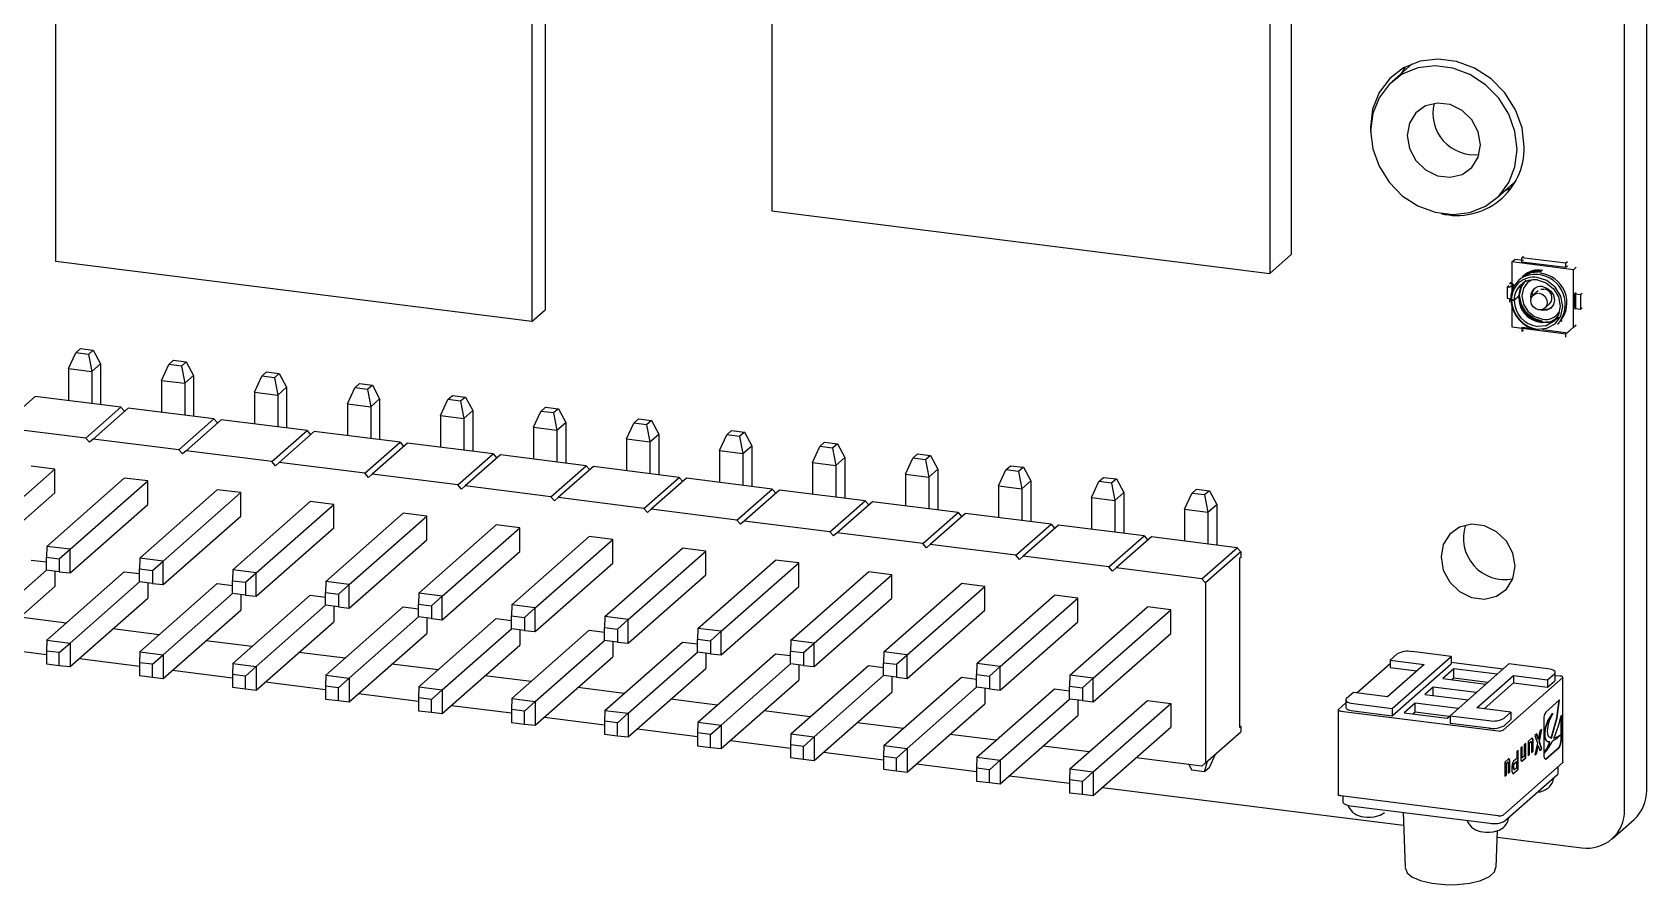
# Model space of a CAD drawing. Header units: millimetres. Extents: x 2 to 1109, y 2 to 430.
# Drawn here: x 457.77 to 499.01, y 226.39 to 248.17 of the extents above; entities that cross this region are included whole.
import ezdxf

# ---------------------------------------------------------------- set-up
doc = ezdxf.new("R2010")
doc.units = ezdxf.units.MM
doc.header["$LTSCALE"] = 0.5
doc.layers.add('几何体', color=7, linetype='Continuous')

msp = doc.modelspace()

# ---------------------------------------------------------------- linework, layer by layer
at = {"layer": '几何体'}
for p, q in [((499.007, 228.794), (499.007, 283.071)), ((498.442, 228.295), (498.442, 282.572)), ((476.66, 254.542), (476.66, 243.605)), ((489.929, 253.422), (489.929, 242.486)), ((458.371, 242.308), (458.371, 253.15)), ((489.381, 252.939), (489.381, 242.002)), ((470.532, 251.618), (470.532, 240.776)), ((470.868, 251.914), (470.868, 241.072)), ((493.015, 247.361), (492.503, 246.909)), ((495.149, 243.909), (495.661, 244.361)), ((495.379, 244.113), (495.557, 244.195)), ((476.66, 243.605), (489.381, 242.002)), ((470.532, 240.776), (458.371, 242.308)), ((489.381, 242.002), (489.929, 242.486)), ((495.565, 242.298), (495.636, 242.36)), ((495.565, 242.298), (495.565, 241.553)), ((497.137, 242.1), (495.565, 242.298)), ((495.861, 242.332), (495.636, 242.36)), ((495.818, 242.407), (495.861, 242.445)), ((495.818, 242.294), (495.818, 242.407)), ((496.941, 242.266), (495.818, 242.407)), ((496.941, 242.153), (495.818, 242.294)), ((496.983, 242.303), (496.941, 242.266)), ((496.941, 242.153), (496.941, 242.266)), ((496.983, 242.19), (496.941, 242.153)), ((497.208, 242.162), (497.137, 242.1)), ((497.137, 240.629), (497.137, 242.1)), ((495.486, 241.691), (495.444, 241.653)), ((495.5, 241.74), (495.543, 241.778)), ((495.594, 241.729), (495.5, 241.74)), ((495.543, 241.683), (495.5, 241.646)), ((495.594, 241.729), (495.594, 241.638)), ((495.781, 241.866), (495.738, 241.829)), ((495.787, 241.681), (495.738, 241.453)), ((495.912, 241.715), (495.944, 241.729)), ((496.323, 242.051), (496.069, 242.032)), ((496.342, 241.955), (496.326, 241.941)), ((496.342, 241.955), (496.326, 241.941)), ((495.444, 241.653), (495.444, 241.37)), ((495.5, 241.646), (495.444, 241.653)), ((495.444, 241.37), (495.5, 241.363)), ((495.5, 241.363), (495.5, 241.269)), ((495.555, 241.334), (495.533, 241.361)), ((495.533, 241.347), (495.555, 241.32)), ((495.62, 241.325), (495.555, 241.334)), ((495.555, 241.32), (495.62, 241.311)), ((495.753, 241.442), (495.62, 241.325)), ((495.62, 241.311), (495.753, 241.428)), ((496.231, 241.563), (496.107, 241.453)), ((496.299, 241.6), (496.379, 241.606)), ((497.17, 241.488), (497.208, 241.521)), ((497.17, 241.111), (497.17, 241.488)), ((497.17, 241.488), (497.193, 241.48)), ((497.193, 241.48), (497.315, 241.465)), ((497.193, 241.103), (497.193, 241.48)), ((497.315, 241.465), (497.357, 241.502)), ((497.315, 241.465), (497.315, 241.087)), ((470.532, 240.776), (470.868, 241.072)), ((495.565, 241.186), (495.565, 240.638)), ((496.277, 241.071), (496.256, 241.073)), ((496.344, 241.056), (496.291, 241.073)), ((496.404, 241.116), (496.528, 241.225)), ((497.208, 241.144), (497.17, 241.111)), ((497.17, 241.111), (497.193, 241.103)), ((497.315, 241.087), (497.193, 241.103)), ((497.357, 241.125), (497.315, 241.087)), ((495.565, 240.638), (496.95, 240.464)), ((495.818, 240.635), (496.116, 240.597)), ((495.818, 240.635), (495.818, 240.522)), ((495.861, 240.559), (495.818, 240.522)), ((496.326, 240.753), (496.342, 240.767)), ((496.326, 240.753), (496.342, 240.767)), ((496.343, 240.569), (496.941, 240.493)), ((496.731, 240.704), (496.773, 240.741)), ((496.819, 240.781), (496.847, 240.806)), ((496.941, 240.38), (496.941, 240.493)), ((496.95, 240.464), (497.137, 240.629)), ((496.95, 240.464), (497.02, 240.526)), ((497.137, 240.629), (497.208, 240.691)), ((458.876, 239.977), (459, 240.086)), ((459, 240.086), (459.326, 240.045)), ((459.326, 240.045), (459.203, 239.936)), ((459.326, 240.045), (459.514, 239.696)), ((458.689, 239.572), (458.876, 239.977)), ((459.203, 239.936), (458.876, 239.977)), ((459.203, 239.936), (459.287, 239.496)), ((459.287, 239.496), (459.514, 239.696)), ((459.514, 239.696), (459.514, 238.654)), ((461.065, 239.272), (461.252, 239.678)), ((461.252, 239.678), (461.376, 239.786)), ((461.578, 239.636), (461.252, 239.678)), ((461.376, 239.786), (461.702, 239.745)), ((461.702, 239.745), (461.578, 239.636)), ((461.578, 239.636), (461.663, 239.197)), ((461.702, 239.745), (461.889, 239.396)), ((458.689, 239.572), (459.287, 239.496)), ((458.689, 239.572), (458.689, 238.758)), ((459.287, 239.496), (459.287, 238.683)), ((461.065, 239.272), (461.663, 239.197)), ((461.065, 239.272), (461.065, 238.459)), ((461.663, 239.197), (461.889, 239.396)), ((461.663, 239.197), (461.663, 238.383)), ((461.889, 239.396), (461.889, 238.355)), ((463.44, 238.973), (463.628, 239.378)), ((463.628, 239.378), (463.751, 239.487)), ((463.954, 239.337), (463.628, 239.378)), ((463.751, 239.487), (464.078, 239.446)), ((464.078, 239.446), (463.954, 239.337)), ((463.954, 239.337), (464.039, 238.897)), ((464.078, 239.446), (464.265, 239.097)), ((457.844, 238.864), (456.946, 238.072)), ((460.033, 238.589), (457.844, 238.864)), ((463.44, 238.973), (464.039, 238.897)), ((463.44, 238.973), (463.44, 238.159)), ((464.039, 238.897), (464.265, 239.097)), ((464.039, 238.897), (464.039, 238.084)), ((464.265, 239.097), (464.265, 238.055)), ((465.816, 238.674), (466.004, 239.079)), ((466.004, 239.079), (466.127, 239.188)), ((466.33, 239.038), (466.004, 239.079)), ((466.127, 239.188), (466.454, 239.147)), ((466.454, 239.147), (466.33, 239.038)), ((466.33, 239.038), (466.415, 238.598)), ((466.415, 238.598), (466.641, 238.798)), ((466.454, 239.147), (466.641, 238.798)), ((466.641, 238.798), (466.641, 237.756)), ((468.38, 238.78), (468.503, 238.888)), ((468.503, 238.888), (468.83, 238.847)), ((468.83, 238.847), (468.706, 238.738)), ((468.83, 238.847), (469.017, 238.498)), ((459.135, 237.797), (460.033, 238.589)), ((460.22, 238.565), (459.322, 237.773)), ((460.033, 238.589), (460.126, 238.483)), ((462.409, 238.289), (460.22, 238.565)), ((465.816, 238.674), (466.415, 238.598)), ((465.816, 238.674), (465.816, 237.86)), ((466.415, 238.598), (466.415, 237.785)), ((468.192, 238.374), (468.38, 238.78)), ((468.192, 238.374), (468.791, 238.299)), ((468.192, 238.374), (468.192, 237.561)), ((468.706, 238.738), (468.38, 238.78)), ((468.706, 238.738), (468.791, 238.299)), ((468.791, 238.299), (469.017, 238.498)), ((469.017, 238.498), (469.017, 237.457)), ((470.568, 238.075), (470.756, 238.48)), ((470.756, 238.48), (470.879, 238.589)), ((471.082, 238.439), (470.756, 238.48)), ((470.879, 238.589), (471.206, 238.548)), ((471.206, 238.548), (471.082, 238.439)), ((471.082, 238.439), (471.167, 237.999)), ((471.206, 238.548), (471.393, 238.199)), ((459.135, 237.797), (456.946, 238.072)), ((461.511, 237.497), (462.409, 238.289)), ((462.596, 238.266), (461.698, 237.474)), ((462.409, 238.289), (462.502, 238.183)), ((464.785, 237.99), (462.596, 238.266)), ((463.887, 237.198), (464.785, 237.99)), ((464.972, 237.966), (464.074, 237.174)), ((464.785, 237.99), (464.878, 237.884)), ((467.161, 237.691), (464.972, 237.966)), ((468.791, 238.299), (468.791, 237.485)), ((470.568, 238.075), (471.167, 237.999)), ((470.568, 238.075), (470.568, 237.261)), ((471.167, 237.999), (471.393, 238.199)), ((471.167, 237.999), (471.167, 237.186)), ((471.393, 238.199), (471.393, 237.157)), ((472.944, 237.776), (473.132, 238.181)), ((473.132, 238.181), (473.255, 238.29)), ((473.458, 238.14), (473.132, 238.181)), ((473.255, 238.29), (473.582, 238.249)), ((473.582, 238.249), (473.458, 238.14)), ((473.458, 238.14), (473.543, 237.7)), ((473.582, 238.249), (473.769, 237.9)), ((475.508, 237.882), (475.631, 237.99)), ((475.631, 237.99), (475.958, 237.949)), ((459.228, 237.691), (459.135, 237.797)), ((459.322, 237.773), (459.228, 237.691)), ((461.511, 237.497), (459.322, 237.773)), ((466.263, 236.899), (467.161, 237.691)), ((467.348, 237.667), (466.45, 236.875)), ((467.161, 237.691), (467.254, 237.585)), ((469.537, 237.391), (467.348, 237.667)), ((472.944, 237.776), (473.543, 237.7)), ((472.944, 237.776), (472.944, 236.962)), ((473.543, 237.7), (473.769, 237.9)), ((473.543, 237.7), (473.543, 236.887)), ((473.769, 237.9), (473.769, 236.858)), ((475.32, 237.476), (475.508, 237.882)), ((475.834, 237.84), (475.508, 237.882)), ((475.958, 237.949), (475.834, 237.84)), ((475.834, 237.84), (475.919, 237.401)), ((475.919, 237.401), (476.145, 237.6)), ((475.958, 237.949), (476.145, 237.6)), ((476.145, 237.6), (476.145, 236.559)), ((477.696, 237.177), (477.884, 237.582)), ((477.884, 237.582), (478.007, 237.691)), ((478.21, 237.541), (477.884, 237.582)), ((478.007, 237.691), (478.333, 237.65)), ((478.333, 237.65), (478.21, 237.541)), ((478.333, 237.65), (478.521, 237.301)), ((461.604, 237.391), (461.511, 237.497)), ((461.698, 237.474), (461.604, 237.391)), ((463.887, 237.198), (461.698, 237.474)), ((463.98, 237.092), (463.887, 237.198)), ((464.074, 237.174), (463.98, 237.092)), ((466.263, 236.899), (464.074, 237.174)), ((468.639, 236.599), (469.537, 237.391)), ((469.724, 237.368), (468.826, 236.576)), ((469.537, 237.391), (469.63, 237.285)), ((471.913, 237.092), (469.724, 237.368)), ((475.32, 237.476), (475.919, 237.401)), ((475.32, 237.476), (475.32, 236.663)), ((475.919, 237.401), (475.919, 236.587)), ((477.696, 237.177), (478.295, 237.101)), ((477.696, 237.177), (477.696, 236.363)), ((478.21, 237.541), (478.295, 237.101)), ((478.295, 237.101), (478.521, 237.301)), ((478.521, 237.301), (478.521, 236.259)), ((480.072, 236.878), (480.26, 237.283)), ((480.26, 237.283), (480.383, 237.392)), ((480.586, 237.242), (480.26, 237.283)), ((480.383, 237.392), (480.709, 237.351)), ((480.709, 237.351), (480.586, 237.242)), ((480.586, 237.242), (480.671, 236.802)), ((480.709, 237.351), (480.897, 237.002)), ((456.36, 235.255), (458.34, 237.001)), ((458.34, 237.001), (457.741, 237.077)), ((458.137, 235.031), (460.117, 236.777)), ((458.34, 236.398), (458.34, 237.001)), ((460.716, 236.702), (460.117, 236.777)), ((466.356, 236.793), (466.263, 236.899)), ((466.45, 236.875), (466.356, 236.793)), ((468.639, 236.599), (466.45, 236.875)), ((471.015, 236.3), (471.913, 237.092)), ((472.1, 237.068), (471.202, 236.276)), ((471.913, 237.092), (472.006, 236.986)), ((474.289, 236.793), (472.1, 237.068)), ((473.391, 236.001), (474.289, 236.793)), ((474.476, 236.769), (473.578, 235.977)), ((474.289, 236.793), (474.382, 236.687)), ((476.665, 236.493), (474.476, 236.769)), ((478.295, 237.101), (478.295, 236.288)), ((480.072, 236.878), (480.671, 236.802)), ((480.072, 236.878), (480.072, 236.064)), ((480.671, 236.802), (480.897, 237.002)), ((480.671, 236.802), (480.671, 235.989)), ((480.897, 237.002), (480.897, 235.96)), ((482.448, 236.578), (482.636, 236.984)), ((482.636, 236.984), (482.759, 237.092)), ((482.962, 236.942), (482.636, 236.984)), ((482.759, 237.092), (483.085, 237.051)), ((483.085, 237.051), (482.962, 236.942)), ((482.962, 236.942), (483.047, 236.503)), ((483.085, 237.051), (483.273, 236.702)), ((485.012, 236.684), (485.135, 236.793)), ((485.135, 236.793), (485.461, 236.752)), ((485.461, 236.752), (485.338, 236.643)), ((485.461, 236.752), (485.649, 236.403)), ((456.36, 234.652), (458.34, 236.398)), ((458.736, 234.956), (460.716, 236.702)), ((460.513, 234.732), (462.493, 236.478)), ((460.716, 236.098), (460.716, 236.702)), ((461.112, 234.656), (463.092, 236.403)), ((463.092, 236.403), (462.493, 236.478)), ((463.092, 235.799), (463.092, 236.403)), ((468.732, 236.493), (468.639, 236.599)), ((468.826, 236.576), (468.732, 236.493)), ((471.015, 236.3), (468.826, 236.576)), ((475.766, 235.701), (476.665, 236.493)), ((476.852, 236.47), (475.954, 235.678)), ((476.665, 236.493), (476.758, 236.387)), ((479.04, 236.194), (476.852, 236.47)), ((482.448, 236.578), (483.047, 236.503)), ((482.448, 236.578), (482.448, 235.765)), ((483.047, 236.503), (483.273, 236.702)), ((483.047, 236.503), (483.047, 235.689)), ((483.273, 236.702), (483.273, 235.661)), ((484.824, 236.279), (485.012, 236.684)), ((485.338, 236.643), (485.012, 236.684)), ((485.338, 236.643), (485.423, 236.203)), ((485.423, 236.203), (485.649, 236.403)), ((485.649, 236.403), (485.649, 235.361)), ((487.2, 235.979), (487.388, 236.385)), ((487.388, 236.385), (487.511, 236.494)), ((487.714, 236.344), (487.388, 236.385)), ((487.511, 236.494), (487.837, 236.453)), ((487.837, 236.453), (487.714, 236.344)), ((487.714, 236.344), (487.799, 235.904)), ((487.837, 236.453), (488.025, 236.104)), ((458.736, 234.352), (460.716, 236.098)), ((462.889, 234.432), (464.869, 236.179)), ((463.488, 234.357), (465.468, 236.103)), ((465.468, 236.103), (464.869, 236.179)), ((465.468, 235.5), (465.468, 236.103)), ((471.108, 236.194), (471.015, 236.3)), ((471.202, 236.276), (471.108, 236.194)), ((473.391, 236.001), (471.202, 236.276)), ((473.484, 235.895), (473.391, 236.001)), ((473.578, 235.977), (473.484, 235.895)), ((475.766, 235.701), (473.578, 235.977)), ((478.142, 235.402), (479.04, 236.194)), ((479.228, 236.17), (478.33, 235.378)), ((479.04, 236.194), (479.134, 236.088)), ((481.416, 235.895), (479.228, 236.17)), ((480.518, 235.103), (481.416, 235.895)), ((481.416, 235.895), (481.51, 235.789)), ((484.824, 236.279), (485.423, 236.203)), ((484.824, 236.279), (484.824, 235.465)), ((485.423, 236.203), (485.423, 235.39)), ((487.2, 235.979), (487.799, 235.904)), ((487.2, 235.979), (487.2, 235.166)), ((487.799, 235.904), (488.025, 236.104)), ((487.799, 235.904), (487.799, 235.09)), ((488.025, 236.104), (488.025, 235.062)), ((461.112, 234.053), (463.092, 235.799)), ((463.488, 233.754), (465.468, 235.5)), ((465.265, 234.133), (467.245, 235.879)), ((465.864, 234.058), (467.844, 235.804)), ((467.844, 235.804), (467.245, 235.879)), ((467.641, 233.834), (469.621, 235.58)), ((467.844, 235.2), (467.844, 235.804)), ((468.24, 233.758), (470.219, 235.504)), ((470.219, 235.504), (469.621, 235.58)), ((470.219, 234.901), (470.219, 235.504)), ((475.86, 235.595), (475.766, 235.701)), ((475.954, 235.678), (475.86, 235.595)), ((478.142, 235.402), (475.954, 235.678)), ((481.604, 235.871), (480.705, 235.079)), ((483.792, 235.595), (481.604, 235.871)), ((482.894, 234.803), (483.792, 235.595)), ((483.979, 235.572), (483.081, 234.78)), ((483.792, 235.595), (483.886, 235.489)), ((486.168, 235.296), (483.979, 235.572)), ((465.864, 233.454), (467.844, 235.2)), ((470.017, 233.534), (471.997, 235.281)), ((470.616, 233.459), (472.595, 235.205)), ((472.595, 235.205), (471.997, 235.281)), ((472.595, 234.602), (472.595, 235.205)), ((478.236, 235.296), (478.142, 235.402)), ((478.33, 235.378), (478.236, 235.296)), ((480.518, 235.103), (478.33, 235.378)), ((480.612, 234.997), (480.518, 235.103)), ((480.705, 235.079), (480.612, 234.997)), ((482.894, 234.803), (480.705, 235.079)), ((485.27, 234.504), (486.168, 235.296)), ((486.355, 235.272), (485.457, 234.48)), ((486.168, 235.296), (486.262, 235.19)), ((488.544, 234.997), (486.355, 235.272)), ((457.741, 234.682), (458.132, 234.633)), ((458.137, 235.031), (458.132, 234.752)), ((458.132, 234.752), (458.458, 234.711)), ((458.132, 234.423), (458.132, 234.752)), ((458.736, 234.956), (458.137, 235.031)), ((458.458, 234.711), (458.736, 234.956)), ((458.458, 234.711), (458.458, 234.382)), ((458.736, 234.352), (458.736, 234.956)), ((460.513, 234.732), (460.508, 234.453)), ((461.112, 234.656), (460.513, 234.732)), ((468.24, 233.155), (470.219, 234.901)), ((472.393, 233.235), (474.373, 234.981)), ((472.991, 233.16), (474.971, 234.906)), ((474.971, 234.906), (474.373, 234.981)), ((474.769, 232.936), (476.749, 234.682)), ((474.971, 234.302), (474.971, 234.906)), ((477.347, 234.606), (476.749, 234.682)), ((482.988, 234.697), (482.894, 234.803)), ((483.081, 234.78), (482.988, 234.697)), ((485.27, 234.504), (483.081, 234.78)), ((487.646, 234.205), (488.544, 234.997)), ((488.638, 234.89), (487.74, 234.099)), ((488.544, 234.997), (488.638, 234.89)), ((488.638, 234.749), (488.602, 234.718)), ((488.602, 234.718), (488.602, 230.4)), ((488.638, 234.89), (488.638, 234.749)), ((456.36, 232.86), (458.132, 234.423)), ((458.458, 234.382), (458.132, 234.423)), ((458.137, 232.636), (460.117, 234.383)), ((458.34, 234.397), (458.34, 234.003)), ((458.458, 234.382), (458.736, 234.352)), ((460.117, 234.383), (460.508, 234.333)), ((460.508, 234.453), (460.834, 234.412)), ((460.508, 234.124), (460.508, 234.453)), ((460.834, 234.412), (461.112, 234.656)), ((460.834, 234.412), (460.834, 234.083)), ((461.112, 234.053), (461.112, 234.656)), ((462.889, 234.432), (462.884, 234.153)), ((463.488, 234.357), (462.889, 234.432)), ((463.21, 234.112), (463.488, 234.357)), ((463.488, 233.754), (463.488, 234.357)), ((470.616, 232.856), (472.595, 234.602)), ((472.991, 232.556), (474.971, 234.302)), ((475.367, 232.86), (477.347, 234.606)), ((477.145, 232.636), (479.125, 234.383)), ((477.347, 234.003), (477.347, 234.606)), ((477.743, 232.561), (479.723, 234.307)), ((479.723, 234.307), (479.125, 234.383)), ((479.723, 233.704), (479.723, 234.307)), ((485.364, 234.398), (485.27, 234.504)), ((485.457, 234.48), (485.364, 234.398)), ((487.646, 234.205), (485.457, 234.48)), ((456.36, 232.257), (458.34, 234.003)), ((458.736, 232.561), (460.508, 234.124)), ((460.834, 234.083), (460.508, 234.124)), ((460.513, 232.337), (462.493, 234.083)), ((460.716, 234.098), (460.716, 233.704)), ((460.834, 234.083), (461.112, 234.053)), ((462.493, 234.083), (462.884, 234.034)), ((462.884, 234.153), (463.21, 234.112)), ((462.884, 233.824), (462.884, 234.153)), ((463.21, 234.112), (463.21, 233.783)), ((465.265, 234.133), (465.26, 233.854)), ((465.26, 233.854), (465.586, 233.813)), ((465.26, 233.525), (465.26, 233.854)), ((465.864, 234.058), (465.265, 234.133)), ((465.586, 233.813), (465.864, 234.058)), ((465.864, 233.454), (465.864, 234.058)), ((467.641, 233.834), (467.636, 233.555)), ((468.24, 233.758), (467.641, 233.834)), ((475.367, 232.257), (477.347, 234.003)), ((479.521, 232.337), (481.501, 234.083)), ((480.119, 232.262), (482.099, 234.008)), ((482.099, 234.008), (481.501, 234.083)), ((482.099, 233.404), (482.099, 234.008)), ((487.74, 234.099), (487.646, 234.205)), ((487.74, 234.099), (487.74, 229.498)), ((458.736, 231.958), (460.716, 233.704)), ((461.112, 232.262), (462.884, 233.824)), ((463.21, 233.783), (462.884, 233.824)), ((462.889, 232.038), (464.869, 233.784)), ((463.092, 233.798), (463.092, 233.404)), ((463.21, 233.783), (463.488, 233.754)), ((463.488, 231.962), (465.26, 233.525)), ((464.869, 233.784), (465.26, 233.735)), ((465.586, 233.484), (465.26, 233.525)), ((465.265, 231.738), (467.245, 233.485)), ((465.468, 233.499), (465.468, 233.105)), ((465.586, 233.813), (465.586, 233.484)), ((465.586, 233.484), (465.864, 233.454)), ((467.245, 233.485), (467.636, 233.435)), ((467.636, 233.555), (467.962, 233.514)), ((467.636, 233.226), (467.636, 233.555)), ((467.962, 233.514), (468.24, 233.758)), ((467.962, 233.514), (467.962, 233.185)), ((468.24, 233.155), (468.24, 233.758)), ((470.017, 233.534), (470.012, 233.255)), ((470.616, 233.459), (470.017, 233.534)), ((470.338, 233.214), (470.616, 233.459)), ((470.616, 232.856), (470.616, 233.459)), ((477.743, 231.958), (479.723, 233.704)), ((481.897, 232.038), (483.877, 233.784)), ((482.495, 231.962), (484.475, 233.708)), ((484.475, 233.708), (483.877, 233.784)), ((484.273, 231.738), (486.252, 233.485)), ((484.475, 233.105), (484.475, 233.708)), ((486.851, 233.409), (486.252, 233.485)), ((458.63, 233.071), (457.451, 233.219)), ((461.112, 231.658), (463.092, 233.404)), ((463.488, 231.359), (465.468, 233.105)), ((465.864, 231.663), (467.636, 233.226)), ((467.962, 233.185), (467.636, 233.226)), ((467.641, 231.439), (469.621, 233.185)), ((467.844, 233.2), (467.844, 232.806)), ((467.962, 233.185), (468.24, 233.155)), ((469.621, 233.185), (470.012, 233.136)), ((470.012, 233.255), (470.338, 233.214)), ((470.012, 232.926), (470.012, 233.255)), ((470.338, 233.214), (470.338, 232.885)), ((472.393, 233.235), (472.388, 232.956)), ((472.991, 233.16), (472.393, 233.235)), ((472.714, 232.915), (472.991, 233.16)), ((472.991, 232.556), (472.991, 233.16)), ((480.119, 231.658), (482.099, 233.404)), ((482.495, 231.359), (484.475, 233.105)), ((484.871, 231.663), (486.851, 233.409)), ((486.851, 232.806), (486.851, 233.409)), ((458.137, 232.636), (458.132, 232.357)), ((458.137, 232.636), (458.736, 232.561)), ((461.006, 232.772), (459.827, 232.92)), ((463.382, 232.472), (462.203, 232.621)), ((465.864, 231.06), (467.844, 232.806)), ((468.24, 231.364), (470.012, 232.926)), ((470.338, 232.885), (470.012, 232.926)), ((470.017, 231.14), (471.997, 232.886)), ((470.219, 232.9), (470.219, 232.506)), ((470.338, 232.885), (470.616, 232.856)), ((470.616, 231.064), (472.388, 232.627)), ((471.997, 232.886), (472.388, 232.837)), ((472.388, 232.956), (472.714, 232.915)), ((472.388, 232.627), (472.388, 232.956)), ((472.714, 232.586), (472.388, 232.627)), ((472.595, 232.601), (472.595, 232.207)), ((472.714, 232.915), (472.714, 232.586)), ((474.769, 232.936), (474.764, 232.657)), ((474.764, 232.657), (475.09, 232.616)), ((474.764, 232.328), (474.764, 232.657)), ((475.367, 232.86), (474.769, 232.936)), ((475.09, 232.616), (475.367, 232.86)), ((475.09, 232.616), (475.09, 232.287)), ((475.367, 232.257), (475.367, 232.86)), ((477.145, 232.636), (477.139, 232.357)), ((477.743, 232.561), (477.145, 232.636)), ((484.871, 231.06), (486.851, 232.806)), ((456.595, 232.464), (458.132, 232.27)), ((458.458, 232.316), (458.132, 232.357)), ((458.132, 232.357), (458.132, 232.028)), ((458.458, 232.316), (458.736, 232.561)), ((458.458, 231.987), (458.458, 232.316)), ((458.736, 232.561), (458.736, 231.958)), ((460.513, 232.337), (460.508, 232.058)), ((460.513, 232.337), (461.112, 232.262)), ((460.834, 232.017), (461.112, 232.262)), ((461.112, 232.262), (461.112, 231.658)), ((465.758, 232.173), (464.579, 232.321)), ((468.24, 230.76), (470.219, 232.506)), ((470.616, 230.461), (472.595, 232.207)), ((472.393, 230.84), (474.373, 232.586)), ((472.714, 232.586), (472.991, 232.556)), ((472.991, 230.765), (474.764, 232.328)), ((474.373, 232.586), (474.764, 232.537)), ((475.09, 232.287), (474.764, 232.328)), ((474.769, 230.541), (476.749, 232.287)), ((474.971, 232.302), (474.971, 231.908)), ((475.09, 232.287), (475.367, 232.257)), ((476.749, 232.287), (477.139, 232.238)), ((477.139, 232.357), (477.466, 232.316)), ((477.139, 232.028), (477.139, 232.357)), ((477.466, 232.316), (477.743, 232.561)), ((477.466, 232.316), (477.466, 231.987)), ((477.743, 231.958), (477.743, 232.561)), ((479.521, 232.337), (479.515, 232.058)), ((480.119, 232.262), (479.521, 232.337)), ((479.842, 232.017), (480.119, 232.262)), ((480.119, 231.658), (480.119, 232.262)), ((492.631, 232.281), (492.454, 232.125)), ((492.507, 230.889), (494.009, 232.215)), ((494.009, 232.215), (493.018, 232.34)), ((494.009, 232.215), (494.009, 232.026)), ((458.132, 232.028), (458.458, 231.987)), ((458.458, 231.987), (458.736, 231.958)), ((458.971, 232.165), (460.508, 231.971)), ((460.834, 232.017), (460.508, 232.058)), ((460.508, 232.058), (460.508, 231.729)), ((460.834, 231.688), (460.834, 232.017)), ((461.347, 231.865), (462.884, 231.672)), ((462.889, 232.038), (462.884, 231.759)), ((462.889, 232.038), (463.488, 231.962)), ((463.21, 231.717), (463.488, 231.962)), ((463.488, 231.962), (463.488, 231.359)), ((468.134, 231.873), (466.955, 232.022)), ((472.991, 230.162), (474.971, 231.908)), ((475.367, 230.466), (477.139, 232.028)), ((477.466, 231.987), (477.139, 232.028)), ((477.145, 230.242), (479.125, 231.988)), ((477.347, 232.002), (477.347, 231.608)), ((477.466, 231.987), (477.743, 231.958)), ((479.125, 231.988), (479.515, 231.939)), ((479.515, 232.058), (479.842, 232.017)), ((479.515, 231.729), (479.515, 232.058)), ((479.842, 232.017), (479.842, 231.688)), ((481.897, 232.038), (481.891, 231.759)), ((482.495, 231.962), (481.897, 232.038)), ((482.218, 231.717), (482.495, 231.962)), ((482.495, 231.359), (482.495, 231.962)), ((492.454, 232.031), (491.611, 231.287)), ((493.324, 232.016), (492.387, 231.19)), ((492.454, 232.125), (493.324, 232.016)), ((492.454, 232.125), (492.454, 231.937)), ((492.454, 231.937), (493.137, 231.851)), ((492.507, 230.701), (494.009, 232.026)), ((494.081, 231.901), (493.799, 231.652)), ((495.487, 232.028), (493.985, 230.703)), ((494.009, 232.071), (495.344, 231.902)), ((495.185, 231.762), (494.081, 231.901)), ((494.081, 231.665), (494.081, 231.901)), ((496.479, 231.903), (495.487, 232.028)), ((496.476, 231.619), (496.653, 231.775)), ((496.673, 231.621), (496.673, 231.81)), ((460.508, 231.729), (460.834, 231.688)), ((460.834, 231.688), (461.112, 231.658)), ((463.21, 231.717), (462.884, 231.759)), ((462.884, 231.759), (462.884, 231.43)), ((462.884, 231.43), (463.21, 231.389)), ((463.21, 231.389), (463.21, 231.717)), ((463.21, 231.389), (463.488, 231.359)), ((463.723, 231.566), (465.26, 231.372)), ((465.265, 231.738), (465.26, 231.459)), ((465.586, 231.418), (465.26, 231.459)), ((465.26, 231.459), (465.26, 231.13)), ((465.265, 231.738), (465.864, 231.663)), ((465.586, 231.418), (465.864, 231.663)), ((465.586, 231.089), (465.586, 231.418)), ((465.864, 231.663), (465.864, 231.06)), ((467.641, 231.439), (467.636, 231.16)), ((467.641, 231.439), (468.24, 231.364)), ((467.962, 231.119), (468.24, 231.364)), ((468.24, 231.364), (468.24, 230.76)), ((470.509, 231.574), (469.331, 231.723)), ((472.885, 231.275), (471.707, 231.423)), ((475.367, 229.862), (477.347, 231.608)), ((477.743, 230.166), (479.515, 231.729)), ((479.842, 231.688), (479.515, 231.729)), ((479.521, 229.942), (481.501, 231.688)), ((479.723, 231.703), (479.723, 231.309)), ((479.842, 231.688), (480.119, 231.658)), ((480.119, 229.867), (481.891, 231.43)), ((481.501, 231.688), (481.891, 231.639)), ((481.891, 231.759), (482.218, 231.717)), ((481.891, 231.43), (481.891, 231.759)), ((482.218, 231.389), (481.891, 231.43)), ((481.897, 229.643), (483.877, 231.389)), ((482.099, 231.404), (482.099, 231.01)), ((482.218, 231.717), (482.218, 231.389)), ((482.218, 231.389), (482.495, 231.359)), ((483.877, 231.389), (484.267, 231.34)), ((484.273, 231.738), (484.267, 231.459)), ((484.267, 231.459), (484.594, 231.418)), ((484.267, 231.13), (484.267, 231.459)), ((484.871, 231.663), (484.273, 231.738)), ((484.594, 231.418), (484.871, 231.663)), ((484.594, 231.418), (484.594, 231.089)), ((484.871, 231.06), (484.871, 231.663)), ((493.551, 231.433), (493.339, 231.246)), ((494.655, 231.294), (493.551, 231.433)), ((493.551, 231.22), (493.551, 231.433)), ((493.799, 231.652), (494.902, 231.513)), ((494.081, 231.665), (494.032, 231.622)), ((494.951, 231.556), (494.081, 231.665)), ((494.67, 230.902), (495.607, 231.728)), ((494.857, 230.878), (495.607, 231.54)), ((496.862, 231.676), (495.341, 230.335)), ((495.607, 231.728), (496.476, 231.619)), ((495.607, 231.728), (495.607, 231.54)), ((495.607, 231.54), (496.476, 231.43)), ((496.476, 231.619), (496.476, 231.43)), ((496.476, 231.43), (496.653, 231.586)), ((496.673, 231.735), (496.804, 231.719)), ((496.868, 229.519), (496.868, 231.687)), ((465.26, 231.13), (465.586, 231.089)), ((465.586, 231.089), (465.864, 231.06)), ((466.099, 231.267), (467.636, 231.073)), ((467.962, 231.119), (467.636, 231.16)), ((467.636, 231.16), (467.636, 230.831)), ((467.962, 230.79), (467.962, 231.119)), ((468.474, 230.967), (470.012, 230.774)), ((470.017, 231.14), (470.012, 230.861)), ((470.017, 231.14), (470.616, 231.064)), ((470.338, 230.819), (470.616, 231.064)), ((470.616, 231.064), (470.616, 230.461)), ((475.261, 230.975), (474.083, 231.124)), ((477.743, 229.563), (479.723, 231.309)), ((480.119, 229.264), (482.099, 231.01)), ((482.495, 229.568), (484.267, 231.13)), ((484.594, 231.089), (484.267, 231.13)), ((484.273, 229.344), (486.252, 231.09)), ((484.475, 231.104), (484.475, 230.71)), ((484.594, 231.089), (484.871, 231.06)), ((484.871, 229.268), (486.851, 231.014)), ((486.252, 231.09), (486.851, 231.014)), ((486.851, 231.014), (486.851, 230.411)), ((491.321, 231.032), (491.132, 230.865)), ((491.321, 231.108), (491.321, 230.919)), ((491.517, 231.299), (491.341, 231.143)), ((491.515, 231.014), (492.507, 230.889)), ((492.387, 231.19), (491.517, 231.299)), ((493.091, 231.028), (492.809, 230.779)), ((494.195, 230.889), (493.091, 231.028)), ((493.091, 230.792), (493.091, 231.028)), ((493.339, 231.246), (494.443, 231.107)), ((496.777, 231.105), (496.427, 230.796)), ((467.636, 230.831), (467.962, 230.79)), ((467.962, 230.79), (468.24, 230.76)), ((470.338, 230.819), (470.012, 230.861)), ((470.012, 230.861), (470.012, 230.532)), ((470.338, 230.491), (470.338, 230.819)), ((470.85, 230.668), (472.388, 230.474)), ((472.393, 230.84), (472.388, 230.561)), ((472.714, 230.52), (472.388, 230.561)), ((472.388, 230.561), (472.388, 230.232)), ((472.393, 230.84), (472.991, 230.765)), ((472.714, 230.52), (472.991, 230.765)), ((472.991, 230.765), (472.991, 230.162)), ((474.769, 230.541), (474.764, 230.262)), ((474.769, 230.541), (475.367, 230.466)), ((477.637, 230.676), (476.459, 230.825)), ((482.495, 228.964), (484.475, 230.71)), ((491.126, 230.853), (491.126, 228.685)), ((491.19, 230.822), (495.213, 230.315)), ((491.515, 230.826), (492.507, 230.701)), ((492.507, 230.889), (492.507, 230.701)), ((492.809, 230.779), (493.912, 230.64)), ((493.091, 230.792), (493.042, 230.749)), ((493.961, 230.683), (493.091, 230.792)), ((493.912, 230.64), (493.985, 230.703)), ((493.985, 230.703), (494.976, 230.578)), ((493.985, 230.703), (493.985, 230.515)), ((495.54, 230.792), (494.67, 230.902)), ((495.363, 230.637), (495.54, 230.792)), ((495.363, 230.448), (495.54, 230.604)), ((495.54, 230.792), (495.54, 230.604)), ((496.376, 230.611), (496.376, 229.678)), ((496.599, 230.759), (496.608, 230.758)), ((496.819, 230.078), (496.819, 230.682)), ((496.828, 230.077), (496.828, 230.72)), ((470.012, 230.532), (470.338, 230.491)), ((470.338, 230.491), (470.616, 230.461)), ((472.388, 230.232), (472.714, 230.191)), ((472.714, 230.191), (472.714, 230.52)), ((472.714, 230.191), (472.991, 230.162)), ((473.226, 230.369), (474.764, 230.175)), ((475.09, 230.221), (474.764, 230.262)), ((474.764, 230.262), (474.764, 229.933)), ((475.09, 230.221), (475.367, 230.466)), ((475.09, 229.892), (475.09, 230.221)), ((475.367, 230.466), (475.367, 229.862)), ((477.145, 230.242), (477.139, 229.963)), ((477.145, 230.242), (477.743, 230.166)), ((477.466, 229.921), (477.743, 230.166)), ((477.743, 230.166), (477.743, 229.563)), ((480.013, 230.377), (478.835, 230.525)), ((482.389, 230.077), (481.211, 230.226)), ((484.871, 228.665), (486.851, 230.411)), ((487.74, 229.498), (488.638, 230.29)), ((488.638, 230.431), (488.602, 230.435)), ((488.638, 230.431), (488.602, 230.4)), ((488.638, 230.431), (488.638, 230.29)), ((493.985, 230.515), (494.976, 230.39)), ((496.076, 230.131), (495.978, 230.045)), ((496.198, 230.243), (496.15, 230.2)), ((496.15, 230.2), (496.214, 230.002)), ((496.23, 230.116), (496.191, 230.236)), ((496.239, 230.114), (496.198, 230.243)), ((496.277, 230.306), (496.239, 230.114)), ((496.257, 230.049), (496.314, 230.338)), ((496.266, 230.048), (496.326, 230.349)), ((496.326, 230.349), (496.277, 230.306)), ((496.787, 230.205), (496.797, 230.204)), ((474.764, 229.933), (475.09, 229.892)), ((475.09, 229.892), (475.367, 229.862)), ((475.602, 230.069), (477.139, 229.876)), ((477.466, 229.921), (477.139, 229.963)), ((477.139, 229.963), (477.139, 229.634)), ((477.466, 229.593), (477.466, 229.921)), ((477.978, 229.77), (479.515, 229.576)), ((479.521, 229.942), (479.515, 229.663)), ((479.521, 229.942), (480.119, 229.867)), ((479.842, 229.622), (480.119, 229.867)), ((480.119, 229.867), (480.119, 229.264)), ((484.765, 229.778), (483.587, 229.927)), ((487.837, 229.381), (487.995, 229.723)), ((495.728, 229.824), (495.687, 229.788)), ((495.687, 229.788), (495.687, 229.614)), ((495.718, 229.33), (495.718, 229.816)), ((495.728, 229.329), (495.728, 229.824)), ((495.829, 229.914), (495.79, 229.879)), ((495.79, 229.879), (495.79, 229.61)), ((495.82, 229.664), (495.82, 229.905)), ((495.829, 229.662), (495.829, 229.914)), ((495.919, 229.993), (495.877, 229.956)), ((495.877, 229.956), (495.877, 229.674)), ((495.909, 229.63), (495.909, 229.984)), ((495.919, 229.629), (495.919, 229.993)), ((495.978, 230.045), (495.978, 229.682)), ((495.978, 229.691), (496.007, 229.716)), ((495.978, 229.682), (496.016, 229.715)), ((496.007, 230.005), (496.05, 230.043)), ((496.007, 229.716), (496.007, 230.005)), ((496.007, 230.005), (496.016, 230.004)), ((496.007, 229.716), (496.016, 229.715)), ((496.016, 230.004), (496.059, 230.042)), ((496.016, 229.715), (496.016, 230.004)), ((496.05, 230.043), (496.059, 230.042)), ((496.068, 230.014), (496.068, 229.761)), ((496.068, 229.77), (496.098, 229.796)), ((496.068, 229.761), (496.107, 229.795)), ((496.098, 229.796), (496.098, 230.069)), ((496.098, 230.069), (496.107, 230.068)), ((496.098, 229.796), (496.107, 229.795)), ((496.107, 229.795), (496.107, 230.068)), ((496.214, 230.002), (496.15, 229.701)), ((496.15, 229.701), (496.202, 229.747)), ((496.152, 229.713), (496.192, 229.748)), ((496.192, 229.748), (496.23, 229.938)), ((496.192, 229.748), (496.202, 229.747)), ((496.202, 229.747), (496.239, 229.937)), ((496.23, 230.116), (496.239, 230.114)), ((496.23, 229.938), (496.239, 229.937)), ((496.239, 229.937), (496.275, 229.811)), ((496.316, 229.857), (496.257, 230.049)), ((496.257, 230.049), (496.266, 230.048)), ((496.326, 229.856), (496.266, 230.048)), ((496.272, 229.819), (496.316, 229.857)), ((496.275, 229.811), (496.326, 229.856)), ((496.316, 229.857), (496.326, 229.856)), ((496.385, 229.744), (496.394, 229.743)), ((496.419, 229.595), (496.768, 229.903)), ((496.427, 229.593), (496.777, 229.902)), ((496.768, 229.903), (496.777, 229.902)), ((496.819, 230.078), (496.828, 230.077)), ((477.139, 229.634), (477.466, 229.593)), ((477.466, 229.593), (477.743, 229.563)), ((479.842, 229.622), (479.515, 229.663)), ((479.515, 229.663), (479.515, 229.334)), ((479.515, 229.334), (479.842, 229.293)), ((479.842, 229.293), (479.842, 229.622)), ((480.354, 229.471), (481.891, 229.277)), ((481.897, 229.643), (481.891, 229.364)), ((482.218, 229.323), (481.891, 229.364)), ((481.891, 229.364), (481.891, 229.035)), ((481.897, 229.643), (482.495, 229.568)), ((482.218, 229.323), (482.495, 229.568)), ((482.218, 228.994), (482.218, 229.323)), ((482.495, 229.568), (482.495, 228.964)), ((484.273, 229.344), (484.267, 229.065)), ((484.273, 229.344), (484.871, 229.268)), ((487.646, 229.415), (485.963, 229.627)), ((487.31, 229.457), (487.388, 229.314)), ((487.714, 229.273), (487.388, 229.314)), ((487.646, 229.415), (487.74, 229.498)), ((487.714, 229.273), (487.785, 229.538)), ((487.837, 229.381), (487.714, 229.273)), ((496.862, 229.507), (495.341, 228.166)), ((495.479, 229.605), (495.383, 229.52)), ((495.383, 229.52), (495.383, 229.156)), ((495.412, 229.481), (495.45, 229.514)), ((495.412, 229.192), (495.412, 229.481)), ((495.412, 229.481), (495.422, 229.48)), ((495.422, 229.48), (495.459, 229.513)), ((495.422, 229.191), (495.422, 229.48)), ((495.45, 229.514), (495.452, 229.514)), ((495.45, 229.514), (495.459, 229.513)), ((495.461, 229.513), (495.452, 229.514)), ((495.472, 229.48), (495.472, 229.235)), ((495.501, 229.27), (495.501, 229.544)), ((495.501, 229.544), (495.511, 229.542)), ((495.511, 229.269), (495.511, 229.542)), ((495.595, 229.221), (495.718, 229.33)), ((495.604, 229.22), (495.728, 229.329)), ((495.687, 229.614), (495.606, 229.543)), ((495.678, 229.529), (495.613, 229.469)), ((495.613, 229.469), (495.622, 229.467)), ((495.613, 229.327), (495.622, 229.326)), ((495.687, 229.528), (495.622, 229.467)), ((495.622, 229.326), (495.687, 229.383)), ((495.678, 229.529), (495.687, 229.528)), ((495.687, 229.383), (495.687, 229.528)), ((495.718, 229.33), (495.728, 229.329)), ((495.812, 229.544), (495.909, 229.63)), ((495.813, 229.543), (495.821, 229.543)), ((495.82, 229.664), (495.829, 229.662)), ((495.821, 229.543), (495.919, 229.629)), ((495.827, 229.639), (495.836, 229.638)), ((495.877, 229.674), (495.836, 229.638)), ((495.909, 229.63), (495.919, 229.629)), ((496.425, 229.593), (496.427, 229.593)), ((496.746, 229.235), (496.746, 229.405)), ((479.842, 229.293), (480.119, 229.264)), ((481.891, 229.035), (482.218, 228.994)), ((482.218, 228.994), (482.495, 228.964)), ((482.73, 229.171), (484.267, 228.978)), ((484.594, 229.023), (484.267, 229.065)), ((484.267, 229.065), (484.267, 228.736)), ((484.594, 229.023), (484.871, 229.268)), ((484.594, 228.695), (484.594, 229.023)), ((484.871, 229.268), (484.871, 228.665)), ((495.383, 228.015), (496.727, 229.199)), ((495.383, 229.166), (495.412, 229.192)), ((495.383, 229.156), (495.422, 229.191)), ((495.412, 229.192), (495.422, 229.191)), ((495.472, 229.245), (495.501, 229.27)), ((495.472, 229.235), (495.511, 229.269)), ((495.501, 229.27), (495.511, 229.269)), ((495.595, 229.221), (495.604, 229.22)), ((484.267, 228.736), (484.594, 228.695)), ((484.594, 228.695), (484.871, 228.665)), ((485.106, 228.872), (492.795, 227.903)), ((495.213, 228.147), (491.19, 228.654)), ((491.248, 228.646), (491.248, 228.498)), ((491.442, 228.404), (494.996, 227.956)), ((492.783, 228.235), (492.835, 226.831)), ((495.159, 226.831), (495.194, 227.77)), ((498.121, 227.555), (498.687, 228.054)), ((495.187, 227.602), (497.348, 227.33))]:
    msp.add_line(p, q, dxfattribs=at)
at = {"layer": '几何体', "flags": 128}
for points in [[(495.879, 245.24), (495.822, 245.721), (495.654, 246.188), (495.385, 246.615), (495.03, 246.976), (494.611, 247.251), (494.151, 247.423), (493.678, 247.482), (493.218, 247.426), (492.799, 247.257), (492.444, 246.985), (492.175, 246.626), (492.007, 246.201), (491.95, 245.735), (491.957, 245.573)], [(495.697, 245.173), (495.642, 245.632), (495.483, 246.077), (495.226, 246.483), (494.889, 246.827), (494.489, 247.089), (494.052, 247.253), (493.601, 247.309), (493.163, 247.256), (492.763, 247.095), (492.426, 246.836), (492.169, 246.494), (492.01, 246.089), (491.955, 245.645), (492.01, 245.187), (492.169, 244.742), (492.426, 244.335), (492.763, 243.991), (493.163, 243.73), (493.601, 243.566), (494.052, 243.509), (494.489, 243.563), (494.889, 243.723), (495.226, 243.982), (495.483, 244.324), (495.642, 244.729), (495.697, 245.173)], [(492.837, 247.279), (492.741, 247.125), (492.734, 247.113)], [(494.761, 245.291), (494.705, 245.621), (494.543, 245.925), (494.294, 246.167), (493.988, 246.317), (493.664, 246.358), (493.358, 246.285), (493.109, 246.105), (492.947, 245.842), (492.891, 245.527), (492.947, 245.197), (493.109, 244.893), (493.358, 244.652), (493.664, 244.501), (493.988, 244.46), (494.294, 244.534), (494.543, 244.713), (494.705, 244.976), (494.761, 245.291)], [(495.753, 241.442), (495.8, 241.662), (495.926, 241.833)], [(496.351, 240.775), (496.126, 240.849), (495.934, 241.001), (495.807, 241.21), (495.762, 241.443), (495.807, 241.665), (495.881, 241.767)], [(496.054, 241.827), (495.974, 241.783), (495.86, 241.626), (495.82, 241.429), (495.86, 241.222), (495.974, 241.036), (496.144, 240.9), (496.344, 240.835)], [(495.845, 241.916), (496.056, 242.031), (496.323, 242.05)], [(496.21, 240.584), (496.46, 240.603), (496.673, 240.719), (496.815, 240.915), (496.864, 241.162), (496.815, 241.421), (496.673, 241.653), (496.46, 241.822), (496.21, 241.904)], [(496.21, 241.838), (496.435, 241.765), (496.626, 241.612), (496.754, 241.403), (496.799, 241.17), (496.754, 240.948), (496.626, 240.772), (496.435, 240.667), (496.21, 240.65)], [(496.344, 241.669), (496.46, 241.631), (496.559, 241.552), (496.625, 241.445), (496.648, 241.324), (496.625, 241.21), (496.559, 241.119), (496.46, 241.065), (496.344, 241.056)], [(495.738, 241.453), (495.737, 241.45), (495.739, 241.447), (495.745, 241.444), (495.753, 241.442)], [(495.753, 241.428), (495.745, 241.43), (495.739, 241.433), (495.737, 241.436), (495.738, 241.439)], [(495.738, 241.439), (495.788, 241.197), (495.923, 240.981), (496.123, 240.824), (496.358, 240.751), (496.592, 240.771), (496.649, 240.803)], [(496.256, 241.073), (496.178, 241.098), (496.111, 241.149), (496.064, 241.22), (496.045, 241.3), (496.056, 241.378), (496.096, 241.443), (496.158, 241.485), (496.234, 241.498)], [(496.256, 241.497), (496.334, 241.472), (496.401, 241.42), (496.447, 241.349), (496.466, 241.269), (496.455, 241.191), (496.416, 241.127), (496.353, 241.085), (496.277, 241.071)], [(496.743, 240.875), (496.552, 240.77), (496.326, 240.753)], [(496.379, 241.087), (496.496, 241.096), (496.594, 241.15)], [(495.645, 234.521), (495.588, 234.854), (495.424, 235.161), (495.172, 235.405), (494.864, 235.557), (494.536, 235.599), (494.228, 235.524), (493.976, 235.343), (493.812, 235.078), (493.755, 234.759), (493.812, 234.426), (493.976, 234.119), (494.228, 233.875), (494.536, 233.723), (494.864, 233.682), (495.172, 233.756), (495.424, 233.937), (495.588, 234.203), (495.645, 234.521)], [(496.653, 231.775), (496.669, 231.794), (496.672, 231.813), (496.665, 231.833), (496.646, 231.851), (496.617, 231.868), (496.578, 231.883), (496.531, 231.895), (496.479, 231.903)], [(496.653, 231.586), (496.669, 231.605), (496.673, 231.621)], [(496.862, 231.676), (496.867, 231.682), (496.868, 231.688), (496.866, 231.695), (496.859, 231.701), (496.85, 231.707), (496.837, 231.712), (496.821, 231.716), (496.804, 231.719)], [(491.341, 231.143), (491.325, 231.124), (491.321, 231.105), (491.329, 231.085), (491.348, 231.067), (491.377, 231.05), (491.416, 231.035), (491.462, 231.023), (491.515, 231.014)], [(496.565, 230.128), (496.708, 230.65), (496.768, 231.106)], [(496.574, 230.127), (496.717, 230.649), (496.777, 231.105)], [(491.132, 230.865), (491.127, 230.859), (491.126, 230.852), (491.128, 230.846), (491.134, 230.84), (491.144, 230.834), (491.157, 230.829), (491.173, 230.825), (491.19, 230.822)], [(491.321, 230.919), (491.321, 230.916), (491.329, 230.897), (491.348, 230.878), (491.377, 230.861), (491.416, 230.846), (491.462, 230.835), (491.515, 230.826)], [(496.476, 230.036), (496.474, 230.036), (496.428, 230.081), (496.405, 230.153), (496.401, 230.26), (496.408, 230.347), (496.427, 230.431), (496.478, 230.571), (496.599, 230.759), (496.599, 230.759)], [(496.536, 230.032), (496.483, 230.035), (496.438, 230.08), (496.415, 230.152), (496.41, 230.259), (496.418, 230.346), (496.436, 230.429), (496.487, 230.569), (496.608, 230.758)], [(496.608, 230.758), (496.525, 230.6), (496.492, 230.491), (496.471, 230.367), (496.468, 230.304), (496.471, 230.248), (496.481, 230.202), (496.495, 230.169), (496.574, 230.127)], [(496.107, 230.068), (496.105, 230.082), (496.103, 230.095), (496.099, 230.105), (496.096, 230.115), (496.091, 230.122), (496.086, 230.127), (496.081, 230.13), (496.076, 230.131)], [(495.459, 229.513), (495.462, 229.513), (495.464, 229.511), (495.466, 229.509), (495.468, 229.505), (495.47, 229.5), (495.471, 229.494), (495.472, 229.487), (495.472, 229.48)], [(495.511, 229.542), (495.509, 229.557), (495.507, 229.57), (495.504, 229.581), (495.5, 229.59), (495.495, 229.597), (495.49, 229.602), (495.485, 229.605), (495.479, 229.605)], [(495.606, 229.543), (495.587, 229.505), (495.572, 229.455), (495.562, 229.399), (495.559, 229.342), (495.562, 229.291), (495.571, 229.251), (495.586, 229.227), (495.604, 229.22)], [(495.79, 229.61), (495.791, 229.595), (495.793, 229.581), (495.796, 229.569), (495.8, 229.559), (495.804, 229.551), (495.809, 229.546), (495.815, 229.543), (495.821, 229.543)], [(496.376, 229.678), (496.38, 229.66), (496.384, 229.643), (496.39, 229.629), (496.396, 229.617), (496.403, 229.607), (496.411, 229.6), (496.419, 229.595), (496.427, 229.593)], [(496.868, 229.519), (496.867, 229.513), (496.862, 229.507)], [(496.727, 229.199), (496.742, 229.218), (496.746, 229.235)], [(491.19, 228.654), (491.173, 228.657), (491.157, 228.661), (491.144, 228.666), (491.134, 228.671), (491.128, 228.677), (491.126, 228.684), (491.126, 228.685)], [(491.248, 228.498), (491.248, 228.495), (491.256, 228.475), (491.274, 228.457), (491.304, 228.44), (491.342, 228.425), (491.389, 228.413), (491.442, 228.404)], [(491.377, 228.417), (491.399, 228.36), (491.494, 228.238), (491.596, 228.168), (491.712, 228.127), (491.862, 228.108), (491.953, 228.11), (492.042, 228.121), (492.195, 228.165), (492.307, 228.233)], [(494.419, 228.029), (494.439, 227.977), (494.534, 227.854), (494.636, 227.785), (494.752, 227.744), (494.902, 227.725), (494.993, 227.727), (495.082, 227.738), (495.235, 227.782), (495.347, 227.85)], [(492.836, 226.827), (492.89, 226.689), (493.011, 226.585), (493.227, 226.49), (493.518, 226.422), (493.847, 226.389), (493.988, 226.385)], [(493.988, 226.385), (494.164, 226.389), (494.488, 226.424), (494.771, 226.491), (494.992, 226.591), (495.12, 226.711), (495.153, 226.831)]]:
    msp.add_lwpolyline(points, dxfattribs=at)
at = {"layer": '几何体'}
for centre, radius, start, end in [((494.604, 246.095), 1.057, 166.0732, 276.746), ((494.159, 245.205), 1.72, 256.384, 1.1407), ((496.23, 241.572), 0.519, 76.4574, 136.1758), ((496.143, 241.37), 0.61, 81.381, 180.7887), ((496.124, 241.341), 0.569, 81.3797, 180.7436), ((496.133, 241.331), 0.512, 81.3777, 180.6683), ((496.372, 241.383), 0.631, 141.8844, 265.842), ((496.201, 241.547), 0.519, 76.4574, 136.1758), ((496.3, 241.414), 0.259, 80.3108, 196.0113), ((496.168, 241.216), 0.76, 317.6817, 85.0029), ((496.216, 241.257), 0.755, 319.4024, 85.3673), ((496.352, 241.37), 0.819, 181.5763, 261.7484), ((496.319, 241.341), 0.765, 181.6132, 261.7475), ((496.309, 241.331), 0.688, 181.6748, 261.7461), ((496.441, 241.448), 0.688, 181.6748, 261.7461), ((496.311, 241.453), 0.235, 128.4877, 189.4253), ((496.36, 241.379), 0.228, 317.6817, 85.0029), ((496.443, 241.19), 0.434, 256.6191, 316.373), ((496.426, 241.228), 0.402, 258.2168, 328.2481), ((495.384, 235.243), 1.06, 161.712, 281.1072), ((492.907, 231.759), 0.591, 79.2261, 117.8883), ((495.087, 231.159), 0.591, 259.2261, 297.8883), ((496.663, 230.631), 0.288, 145.0664, 184.0805), ((493.172, 231.57), 3.753, 337.4824, 346.9082), ((495.087, 230.97), 0.591, 259.2261, 297.8883), ((495.249, 230.509), 0.197, 259.2261, 297.8883), ((496.023, 230.076), 0.0747, 355.1055, 46.6024), ((496.166, 230.839), 0.894, 299.2108, 311.9127), ((496.503, 230.623), 0.505, 284.5714, 304.244), ((496.512, 230.622), 0.505, 284.5714, 304.244), ((495.965, 231.078), 1.207, 311.4282, 313.5816), ((496.037, 230.02), 0.0312, 348.4199, 45.4546), ((494.954, 230.624), 1.68, 328.3913, 339.3872), ((495.505, 230.556), 1.204, 317.5435, 335.6176), ((494.963, 230.623), 1.68, 328.3913, 339.3872), ((496.404, 230.103), 0.415, 331.2553, 356.5619), ((496.414, 230.102), 0.415, 331.2553, 356.5619), ((495.432, 229.553), 0.0698, 352.4293, 48.114), ((495.738, 229.398), 0.144, 150.499, 209.501), ((495.747, 229.396), 0.144, 150.499, 209.501), ((495.849, 229.659), 0.0299, 171.4554, 221.2134), ((495.858, 229.658), 0.0299, 171.4554, 221.2134), ((496.247, 229.164), 0.39, 309.7037, 353.2849), ((496.159, 229.291), 0.545, 276.0883, 308.2994), ((498.033, 228.777), 0.975, 312.1579, 0.9753), ((495.249, 228.34), 0.197, 259.2261, 297.8883), ((495.098, 228.151), 0.39, 309.7037, 353.2849), ((497.49, 228.271), 0.952, 261.3961, 1.418), ((495.107, 228.537), 0.591, 259.2261, 297.8883)]:
    msp.add_arc(centre, radius, start, end, dxfattribs=at)

doc.saveas('drawing.dxf')
